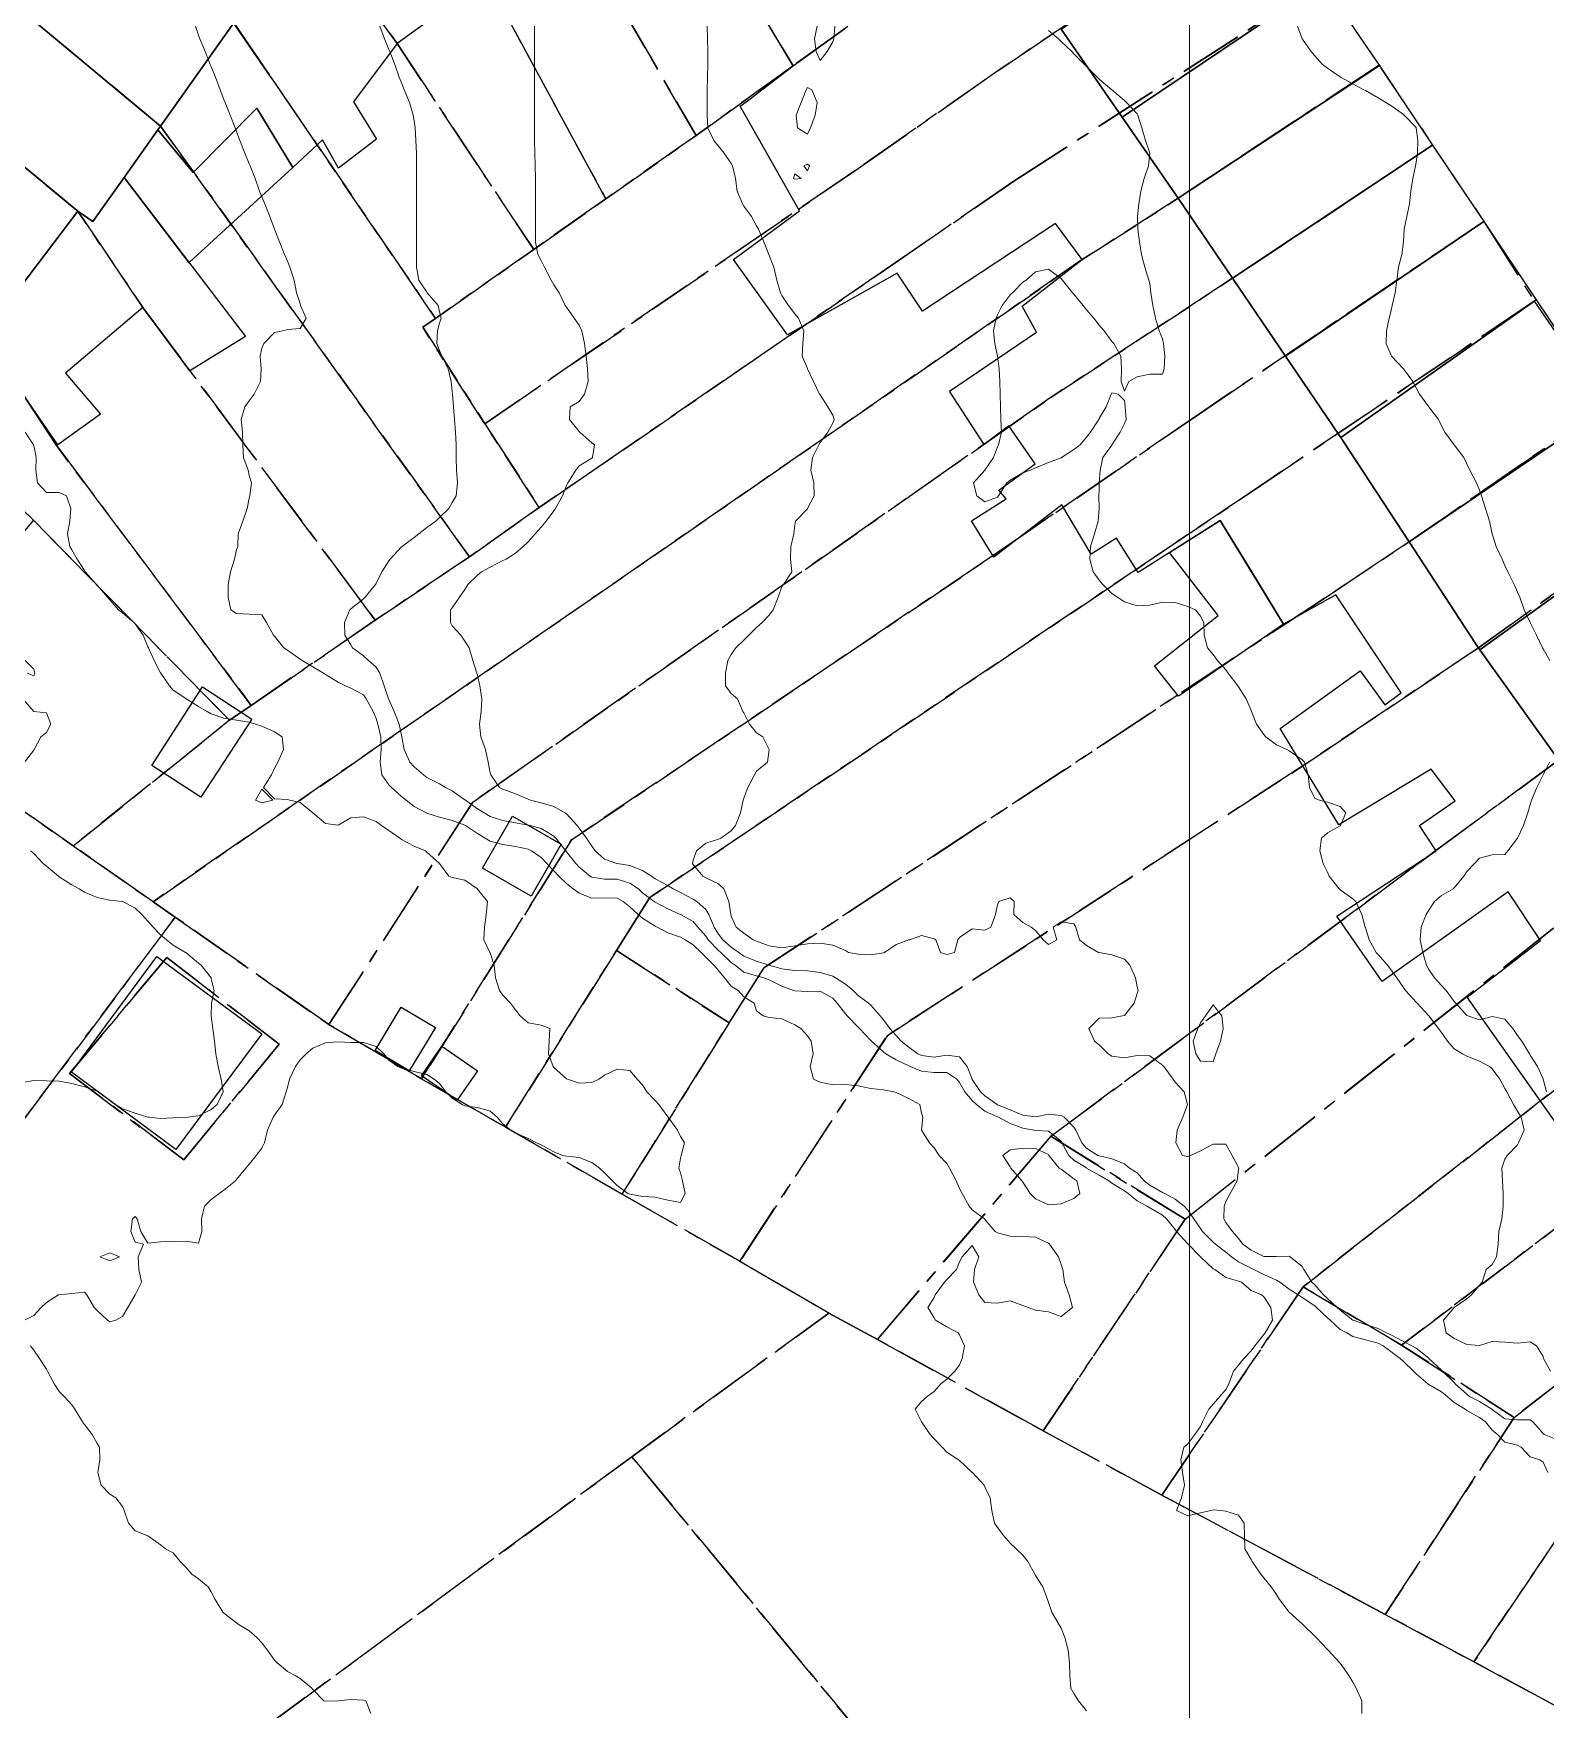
# Model space of a CAD drawing. Header units: centimetres. Extents: x 0 to 642158, y -847 to 649707.
# Drawn here: x 616421.2 to 616480.8, y 621595.9 to 621662 of the extents above; entities that cross this region are included whole.
import ezdxf

# ---------------------------------------------------------------- set-up
doc = ezdxf.new("R2010")
doc.units = ezdxf.units.CM
doc.header["$MEASUREMENT"] = 0
doc.linetypes.add('CENTERX2', pattern=[4, 2.5, -0.5, 0.5, -0.5])
doc.layers.add('MEV_grille', color=254, linetype='Continuous', lineweight=9)
doc.layers.add('WAL_topographie 0.5', color=253, linetype='Continuous', lineweight=20)
doc.layers.add('SPW_batiments', color=7, linetype='Continuous')
doc.layers.add('SPW_parcellaire cadastral', color=7, linetype='CENTERX2', lineweight=25, true_color=0xff0542)

# ---------------------------------------------------------------- blocks, each defined once
blk = doc.blocks.new('*U112')
at = {"layer": 'MEV_grille', "transparency": 33554687}
blk.add_lwpolyline([(0, 1825.476), (0, -1825.476)], dxfattribs=at)
blk = doc.blocks.new('*U113')
at = {"layer": 'MEV_grille', "color": 0, "linetype": 'ByBlock', "lineweight": -2, "transparency": 16777216}
blk.add_blockref('*U112', (1100, 0), dxfattribs=at)

msp = doc.modelspace()

# ---------------------------------------------------------------- linework, layer by layer
at = {"layer": 'SPW_batiments'}
for points in [[(616428.718, 621662.751), (616429.135, 621662.385), (616426.383, 621658.501), (616426.253, 621658.317), (616418.27, 621664.952), (616418.366, 621665.068), (616421.246, 621668.541), (616421.367, 621668.688), (616428.718, 621662.751)], [(616481.289, 621618.975), (616477.763, 621623.99), (616480.656, 621626.225), (616479.371, 621628.142), (616474.406, 621624.607), (616472.622, 621627.174), (616476.538, 621629.757), (616475.888, 621630.757), (616477.288, 621631.724), (616476.338, 621632.974), (616472.705, 621630.774), (616471.284, 621633.104), (616470.388, 621634.574), (616473.537, 621636.841), (616474.521, 621635.507), (616475.154, 621635.974), (616472.587, 621639.841), (616470.52, 621638.69), (616468.02, 621642.773), (616464.787, 621640.723), (616463.937, 621642.073), (616462.937, 621641.44), (616461.787, 621643.389), (616459.104, 621641.322), (616458.22, 621642.755), (616459.587, 621643.622), (616459.304, 621643.972), (616460.737, 621645.005), (616459.686, 621646.505), (616458.719, 621645.772), (616457.353, 621647.872), (616460.786, 621650.189), (616460.213, 621651.223), (616462.586, 621653.055), (616461.535, 621654.472), (616456.286, 621651.022), (616455.286, 621652.522), (616450.969, 621650.088), (616448.836, 621653.054), (616451.436, 621654.971), (616449.107, 621659.096), (616449.34, 621659.274), (616451.185, 621660.688), (616446.826, 621668.012)], [(616472.054, 621663.993), (616464.154, 621658.674), (616461.756, 621662.141), (616469.661, 621667.502), (616472.054, 621663.993)], [(616426.253, 621658.317), (616426.15, 621658.171), (616424.817, 621656.288), (616423.586, 621654.551), (616422.986, 621654.968), (616415.573, 621661.101), (616415.659, 621661.224), (616418.169, 621664.823), (616418.27, 621664.952), (616426.253, 621658.317)], [(616438.835, 621663.937), (616435.585, 621661.569), (616433.852, 621659.269), (616434.768, 621657.802), (616433.269, 621656.661), (616432.635, 621657.769), (616431.469, 621656.686), (616430.052, 621659.019), (616427.536, 621656.485), (616426.15, 621658.171), (616426.253, 621658.317), (616426.383, 621658.501), (616429.135, 621662.385)], [(616474.175, 621660.885), (616474.302, 621660.699), (616466.368, 621655.473), (616464.154, 621658.674), (616472.054, 621663.993), (616474.175, 621660.885)], [(616461.756, 621662.141), (616464.154, 621658.674), (616466.368, 621655.473), (616468.512, 621652.319), (616470.596, 621649.251), (616472.686, 621646.174), (616472.774, 621646.044), (616472.898, 621645.856), (616475.473, 621641.926), (616478.093, 621637.926), (616478.259, 621637.677), (616481.421, 621633.242)], [(616422.986, 621654.968), (616419.736, 621650.684), (616419.031, 621651.271), (616412.176, 621656.722), (616412.268, 621656.841), (616415.435, 621660.923), (616415.573, 621661.101), (616422.986, 621654.968)], [(616474.402, 621660.549), (616476.399, 621657.571), (616468.512, 621652.319), (616466.368, 621655.473), (616474.302, 621660.699), (616474.402, 621660.549)], [(616427.536, 621656.485), (616430.052, 621659.019), (616431.469, 621656.686), (616429.132, 621654.542), (616429.057, 621654.473), (616428.97, 621654.393), (616427.384, 621652.938), (616427.378, 621652.933), (616425.913, 621654.852), (616424.817, 621656.288), (616426.15, 621658.171), (616427.536, 621656.485)], [(616478.419, 621654.558), (616470.596, 621649.251), (616468.512, 621652.319), (616476.399, 621657.571), (616478.419, 621654.558)], [(616429.603, 621650.019), (616427.403, 621648.668), (616425.553, 621651.168), (616422.503, 621648.585), (616423.887, 621646.968), (616422.203, 621645.753), (616420.787, 621647.818), (616418.604, 621645.334), (616421.237, 621642.785), (616419.188, 621640.384), (616416.354, 621642.667), (616414.031, 621644.516), (616416.293, 621647.571), (616418.942, 621651.15), (616419.031, 621651.271), (616419.736, 621650.684), (616422.986, 621654.968), (616423.586, 621654.551), (616424.817, 621656.288), (616429.603, 621650.019)], [(616480.487, 621651.475), (616472.774, 621646.044), (616472.686, 621646.174), (616470.596, 621649.251), (616478.419, 621654.558), (616480.487, 621651.475)], [(616483.317, 621647.256), (616475.473, 621641.926), (616472.898, 621645.856), (616472.774, 621646.044), (616480.487, 621651.475), (616483.317, 621647.256)], [(616485.877, 621643.438), (616486.003, 621643.251), (616478.259, 621637.677), (616478.093, 621637.926), (616475.473, 621641.926), (616483.317, 621647.256), (616485.877, 621643.438)], [(616486.107, 621643.103), (616489.068, 621638.874), (616481.421, 621633.242), (616478.259, 621637.677), (616486.003, 621643.251), (616486.107, 621643.103)], [(616467.947, 621639.025), (616466.024, 621641.507), (616468.02, 621642.773), (616469.545, 621640.283), (616469.929, 621639.657), (616470.52, 621638.691), (616469.011, 621637.654), (616466.376, 621635.845), (616465.431, 621637.045), (616467.059, 621638.326), (616467.947, 621639.025)], [(616429.855, 621634.936), (616427.839, 621631.869), (616425.905, 621633.118), (616427.905, 621636.218), (616429.855, 621634.936)], [(616442.039, 621630.02), (616440.856, 621627.97), (616438.939, 621629.07), (616440.121, 621631.12), (616442.039, 621630.02)], [(616430.24, 621622.536), (616426.857, 621617.986), (616422.74, 621621.035), (616426.106, 621625.585), (616430.24, 621622.536)], [(616437.089, 621622.787), (616436.057, 621621.087), (616434.707, 621621.886), (616435.739, 621623.587), (616437.089, 621622.787)], [(616438.74, 621621.087), (616437.94, 621619.92), (616436.54, 621620.887), (616437.34, 621622.053), (616438.74, 621621.087)]]:
    msp.add_lwpolyline(points, dxfattribs=at)
at = {"layer": 'SPW_parcellaire cadastral'}
for points in [[(616438.784, 621681.084), (616441.239, 621677.102), (616443.943, 621672.822), (616444.756, 621671.474), (616446.274, 621668.916), (616448.698, 621664.841), (616451.185, 621660.687), (616447.364, 621657.944), (616442.57, 621666.191), (616442.414, 621666.447), (616440.701, 621669.257), (616438.983, 621672.075), (616429.575, 621679.328), (616435.232, 621686.718), (616436.734, 621684.302), (616437.435, 621683.227), (616437.99, 621682.354), (616438.784, 621681.084)], [(616426.482, 621675.286), (616429.575, 621679.328), (616438.983, 621672.075), (616440.701, 621669.257), (616442.414, 621666.447), (616442.57, 621666.191), (616447.364, 621657.944), (616443.804, 621655.451), (616437.933, 621666.27), (616436.013, 621667.844), (616426.482, 621675.286)], [(616426.482, 621675.286), (616436.013, 621667.844), (616437.933, 621666.27), (616443.804, 621655.451), (616440.961, 621653.448), (616435.585, 621661.569), (616433.547, 621664.385), (616423.851, 621671.85), (616426.482, 621675.286)], [(616448.698, 621664.841), (616453.508, 621668.106), (616454.984, 621669.103), (616464.194, 621675.345), (616466.884, 621671.572), (616457.437, 621665.209), (616456.587, 621664.576), (616451.185, 621660.687), (616448.698, 621664.841)], [(616437.09, 621650.738), (616432.369, 621657.653), (616430.603, 621660.251), (616429.135, 621662.385), (616421.377, 621668.701), (616423.851, 621671.85), (616433.547, 621664.385), (616435.585, 621661.569), (616440.961, 621653.448), (616437.09, 621650.738)], [(616469.661, 621667.501), (616459.303, 621660.526), (616453.621, 621656.553), (616439.037, 621646.586), (616436.587, 621650.386), (616437.09, 621650.738), (616440.961, 621653.448), (616443.804, 621655.451), (616447.364, 621657.944), (616451.185, 621660.687), (616456.587, 621664.576), (616457.437, 621665.209), (616466.884, 621671.572), (616469.661, 621667.501)], [(616441.18, 621643.282), (616438.426, 621641.344), (616426.254, 621658.316), (616418.42, 621664.827), (616421.377, 621668.701), (616429.135, 621662.385), (616430.603, 621660.251), (616432.369, 621657.653), (616437.09, 621650.738), (616436.587, 621650.386), (616439.037, 621646.586), (616441.18, 621643.282)], [(616441.18, 621643.282), (616439.037, 621646.586), (616453.621, 621656.553), (616459.303, 621660.526), (616469.661, 621667.501), (616472.054, 621663.993), (616459.892, 621656.146), (616455.035, 621652.804), (616441.18, 621643.282)], [(616418.42, 621664.827), (616426.254, 621658.316), (616438.426, 621641.344), (616434.718, 621638.843), (616425.554, 621651.167), (616422.986, 621654.967), (616415.581, 621661.095), (616418.42, 621664.827)], [(616428.968, 621634.897), (616429.829, 621635.487), (616434.718, 621638.843), (616438.426, 621641.344), (616441.18, 621643.282), (616455.035, 621652.804), (616459.892, 621656.146), (616472.054, 621663.993), (616474.285, 621660.723), (616466.369, 621655.472), (616462.586, 621653.055), (616425.96, 621627.746), (616422.811, 621629.948), (616428.968, 621634.897)], [(616415.581, 621661.095), (616422.986, 621654.967), (616425.554, 621651.167), (616434.718, 621638.843), (616429.829, 621635.487), (616422.132, 621645.749), (616420.787, 621647.817), (616419.031, 621651.271), (616412.176, 621656.721), (616415.581, 621661.095)], [(616426.833, 621627.136), (616425.96, 621627.746), (616462.586, 621653.055), (616466.369, 621655.472), (616474.285, 621660.723), (616476.399, 621657.57), (616468.512, 621652.318), (616461.359, 621647.629), (616438.556, 621631.669), (616432.89, 621622.902), (616426.833, 621627.136)], [(616436.543, 621620.771), (616432.89, 621622.902), (616438.556, 621631.669), (616461.359, 621647.629), (616468.512, 621652.318), (616476.399, 621657.57), (616478.42, 621654.558), (616467.203, 621646.982), (616459.071, 621641.389), (616442.456, 621630.187), (616436.543, 621620.771)], [(616428.968, 621634.897), (616421.238, 621642.784), (616418.604, 621645.334), (616416.293, 621647.57), (616409.727, 621653.317), (616412.176, 621656.721), (616419.031, 621651.271), (616420.787, 621647.817), (616422.132, 621645.749), (616429.829, 621635.487), (616428.968, 621634.897)], [(616439.847, 621618.862), (616436.543, 621620.771), (616442.456, 621630.187), (616459.071, 621641.389), (616467.203, 621646.982), (616478.42, 621654.558), (616480.407, 621651.42), (616469.22, 621643.882), (616445.539, 621627.92), (616444.225, 621625.825), (616439.847, 621618.862)], [(616483.23, 621647.298), (616475.473, 621641.925), (616471.923, 621639.571), (616450.039, 621625.138), (616448.665, 621622.972), (616444.225, 621625.825), (616445.539, 621627.92), (616469.22, 621643.882), (616480.407, 621651.42), (616483.23, 621647.298)], [(616428.968, 621634.897), (616422.811, 621629.948), (616402.736, 621643.981), (616403.288, 621644.815), (616406.435, 621649.574), (616413.85, 621644.593), (616416.363, 621642.649), (616419.188, 621640.384), (616421.238, 621642.784), (616428.968, 621634.897)], [(616483.23, 621647.298), (616485.968, 621643.321), (616478.205, 621637.757), (616471.288, 621633.106), (616454.906, 621622.474), (616449.091, 621613.575), (616444.446, 621616.219), (616448.665, 621622.972), (616450.039, 621625.138), (616471.923, 621639.571), (616475.473, 621641.925), (616483.23, 621647.298)], [(616426.833, 621627.136), (616407.103, 621600.815), (616389.354, 621625.385), (616402.736, 621643.981), (616422.811, 621629.948), (616425.96, 621627.746), (616426.833, 621627.136)], [(616461.352, 621618.501), (616454.511, 621610.496), (616452.596, 621611.537), (616449.091, 621613.575), (616454.906, 621622.474), (616471.288, 621633.106), (616478.205, 621637.757), (616485.968, 621643.321), (616489.067, 621638.873), (616481.36, 621633.325), (616476.559, 621629.789), (616473.486, 621627.509), (616461.352, 621618.501)], [(616461.352, 621618.501), (616473.486, 621627.509), (616476.559, 621629.789), (616481.36, 621633.325), (616489.067, 621638.873), (616492.116, 621634.596), (616484.305, 621629.192), (616466.645, 621615.231), (616461.352, 621618.501)], [(616465.726, 621604.361), (616461.049, 621606.893), (616466.645, 621615.231), (616484.305, 621629.192), (616492.116, 621634.596), (616494.704, 621630.824), (616487.253, 621625.059), (616471.291, 621612.573), (616465.726, 621604.361)], [(616471.291, 621612.573), (616487.253, 621625.059), (616494.704, 621630.824), (616497.497, 621626.671), (616489.695, 621621.295), (616485.619, 621618.19), (616475.174, 621610.274), (616471.291, 621612.573)], [(616439.847, 621618.862), (616444.446, 621616.219), (616449.091, 621613.575), (616452.596, 621611.537), (616444.825, 621605.875), (616418.068, 621586.141), (616407.103, 621600.815), (616426.833, 621627.136), (616432.89, 621622.902), (616436.543, 621620.771), (616439.847, 621618.862)], [(616500.016, 621622.989), (616488.966, 621614.685), (616488.251, 621614.103), (616479.608, 621607.424), (616475.174, 621610.274), (616485.619, 621618.19), (616489.695, 621621.295), (616497.497, 621626.671), (616500.016, 621622.989)], [(616439.847, 621618.862), (616444.225, 621625.825), (616448.665, 621622.972), (616444.446, 621616.219), (616439.847, 621618.862)], [(616430.926, 621622.128), (616427.165, 621617.581), (616422.657, 621620.972), (616426.505, 621625.554), (616430.926, 621622.128)], [(616430.926, 621622.128), (616426.505, 621625.554), (616422.657, 621620.972), (616427.165, 621617.581), (616430.926, 621622.128)], [(616474.534, 621599.66), (616479.608, 621607.424), (616488.251, 621614.103), (616488.966, 621614.685), (616500.016, 621622.989), (616502.307, 621619.61), (616494.531, 621613.842), (616491.267, 621611.457), (616488.241, 621609.208), (616483.035, 621605.23), (616482.625, 621604.608), (616478.022, 621597.79), (616474.534, 621599.66)], [(616461.352, 621618.501), (616466.645, 621615.231), (616461.049, 621606.893), (616454.511, 621610.496), (616461.352, 621618.501)], [(616474.534, 621599.66), (616465.726, 621604.361), (616471.291, 621612.573), (616475.174, 621610.274), (616479.608, 621607.424), (616474.534, 621599.66)], [(616505.207, 621556.316), (616467.253, 621578.71), (616444.825, 621605.875), (616452.596, 621611.537), (616454.511, 621610.496)], [(616454.511, 621610.496), (616461.049, 621606.893), (616465.726, 621604.361), (616474.534, 621599.66), (616478.022, 621597.79), (616481.21, 621596.074)], [(616418.068, 621586.141), (616444.825, 621605.875), (616467.253, 621578.71)], [(616485.828, 621603.14), (616481.21, 621596.074), (616478.022, 621597.79), (616482.625, 621604.608), (616483.035, 621605.23), (616485.828, 621603.14)]]:
    msp.add_lwpolyline(points, dxfattribs=at)
at = {"layer": 'WAL_topographie 0.5'}
for points in [[(616427.625, 621662.25), (616427.75, 621661.9), (616427.806, 621661.75), (616428.005, 621661.25), (616428.214, 621660.75), (616428.25, 621660.659), (616428.414, 621660.25), (616428.602, 621659.75), (616428.75, 621659.369), (616428.795, 621659.25), (616428.995, 621658.75), (616429.194, 621658.25), (616429.25, 621658.1), (616429.375, 621657.75), (616429.571, 621657.25), (616429.75, 621656.833), (616429.786, 621656.75), (616429.982, 621656.25), (616430.159, 621655.75), (616430.25, 621655.523), (616430.359, 621655.25), (616430.559, 621654.75), (616430.75, 621654.25), (616430.75, 621654.25), (616430.941, 621653.75), (616431.141, 621653.25), (616431.25, 621652.989), (616431.348, 621652.75), (616431.513, 621652.25), (616431.61, 621651.75), (616431.75, 621651.318), (616431.77, 621651.25), (616431.991, 621650.75), (616431.75, 621650.338), (616431.25, 621650.294), (616431.071, 621650.25), (616430.75, 621650.175), (616430.325, 621649.75), (616430.25, 621649.57), (616430.181, 621649.25), (616430.215, 621648.75), (616430.196, 621648.25), (616429.946, 621647.75), (616429.75, 621647.488), (616429.573, 621647.25), (616429.432, 621646.75), (616429.487, 621646.25), (616429.5, 621645.75), (616429.524, 621645.25), (616429.705, 621644.75), (616429.75, 621644.55), (616429.831, 621644.25), (616429.775, 621643.75), (616429.75, 621643.65), (616429.663, 621643.25), (616429.5, 621642.75), (616429.317, 621642.25), (616429.295, 621641.75), (616429.25, 621641.625), (616429.169, 621641.25), (616429.005, 621640.75), (616428.919, 621640.25), (616428.914, 621639.75), (616429.023, 621639.25), (616429.25, 621639.107), (616429.75, 621639.083), (616430.25, 621639.05), (616430.435, 621638.75), (616430.704, 621638.25), (616430.75, 621638.208), (616431.117, 621637.75), (616431.25, 621637.657), (616431.75, 621637.312), (616431.838, 621637.25), (616432.25, 621637.002), (616432.675, 621636.75), (616432.75, 621636.705), (616433.25, 621636.403), (616433.548, 621636.25), (616433.75, 621636.159), (616434.25, 621635.904), (616434.362, 621635.75), (616434.633, 621635.25), (616434.75, 621634.966), (616434.823, 621634.75), (616434.932, 621634.25), (616434.945, 621633.75), (616434.909, 621633.25), (616434.971, 621632.75), (616435.25, 621632.356), (616435.351, 621632.25), (616435.75, 621631.896), (616435.931, 621631.75), (616436.25, 621631.495), (616436.719, 621631.25), (616436.75, 621631.236), (616437.25, 621631.086), (616437.75, 621630.949), (616438.25, 621630.764), (616438.273, 621630.75), (616438.75, 621630.432), (616439.051, 621630.25), (616439.25, 621630.135), (616439.75, 621629.997), (616440.25, 621629.928), (616440.75, 621629.813), (616440.875, 621629.75), (616441.25, 621629.489), (616441.474, 621629.25), (616441.75, 621628.965), (616441.948, 621628.75), (616442.25, 621628.467), (616442.519, 621628.25), (616442.75, 621628.083), (616443.25, 621627.89), (616443.75, 621627.896), (616444.25, 621627.893), (616444.494, 621627.75), (616444.75, 621627.546), (616445.085, 621627.25), (616445.25, 621627.104), (616445.75, 621626.784), (616445.824, 621626.75), (616446.25, 621626.519), (616446.75, 621626.346), (616446.93, 621626.25), (616447.25, 621626.043), (616447.562, 621625.75), (616447.75, 621625.567), (616448.069, 621625.25), (616448.25, 621625.033), (616448.484, 621624.75), (616448.75, 621624.424), (616449.018, 621624.25), (616449.25, 621624.002), (616449.658, 621623.75), (616449.75, 621623.45), (616450.011, 621623.25), (616450.25, 621623.186), (616450.75, 621623.129), (616451.25, 621622.895), (616451.491, 621622.75), (616451.75, 621622.458), (616451.904, 621622.25), (616451.976, 621621.75), (616451.86, 621621.25), (616451.987, 621620.75), (616452.25, 621620.63), (616452.75, 621620.527), (616453.25, 621620.546), (616453.75, 621620.485), (616454.25, 621620.392), (616454.75, 621620.334), (616455.164, 621620.25), (616455.25, 621620.225), (616455.75, 621619.997), (616456.19, 621619.75), (616456.25, 621619.417), (616456.304, 621619.25), (616456.25, 621618.75), (616456.559, 621618.25), (616456.75, 621618.047), (616456.952, 621617.75), (616457.25, 621617.424), (616457.357, 621617.25), (616457.618, 621616.75), (616457.75, 621616.444), (616457.859, 621616.25), (616458.128, 621615.75), (616458.25, 621615.6), (616458.727, 621615.25), (616458.75, 621615.228), (616459.157, 621614.75), (616459.25, 621614.697), (616459.75, 621614.571), (616460.25, 621614.553), (616460.75, 621614.528), (616461.25, 621614.295), (616461.295, 621614.25), (616461.649, 621613.75), (616461.75, 621613.446), (616461.82, 621613.25), (616461.885, 621612.75), (616462.071, 621612.25), (616462.204, 621611.75), (616461.75, 621611.405), (616461.25, 621611.581), (616460.75, 621611.649), (616460.448, 621611.75), (616460.25, 621611.835), (616459.75, 621612.012), (616459.25, 621611.928), (616458.75, 621611.956), (616458.506, 621612.25), (616458.306, 621612.75), (616458.337, 621613.25), (616458.505, 621613.75), (616458.25, 621614.196), (616457.859, 621613.75), (616457.75, 621613.555), (616457.635, 621613.25), (616457.25, 621612.856), (616457.156, 621612.75), (616456.792, 621612.25), (616456.75, 621612.153), (616456.505, 621611.75), (616456.75, 621611.347), (616456.801, 621611.25), (616457.25, 621610.988), (616457.694, 621610.75), (616457.75, 621610.677), (616457.942, 621610.25), (616457.855, 621609.75), (616457.75, 621609.494), (616457.56, 621609.25), (616457.25, 621608.929), (616457.012, 621608.75), (616456.75, 621608.444), (616456.47, 621608.25), (616456.25, 621608.054), (616456, 621607.75), (616456.25, 621607.25), (616456.25, 621607.25), (616456.594, 621606.75), (616456.75, 621606.583), (616457.067, 621606.25), (616457.25, 621606.057), (616457.71, 621605.75), (616457.75, 621605.719), (616458.25, 621605.258), (616458.259, 621605.25), (616458.714, 621604.75), (616458.75, 621604.687), (616458.96, 621604.25), (616459.017, 621603.75), (616459.125, 621603.25), (616459.25, 621603.089), (616459.494, 621602.75), (616459.75, 621602.464), (616459.984, 621602.25), (616460.25, 621601.992), (616460.436, 621601.75), (616460.715, 621601.25), (616460.75, 621601.196), (616461.028, 621600.75), (616461.212, 621600.25), (616461.25, 621600.135), (616461.385, 621599.75), (616461.682, 621599.25), (616461.75, 621599.114), (616461.895, 621598.75), (616462.032, 621598.25), (616462.083, 621597.75), (616462.099, 621597.25), (616462.141, 621596.75), (616462.25, 621596.541), (616462.444, 621596.25), (616462.75, 621595.857)], [(616434.898, 621662.25), (616435.086, 621661.75), (616435.25, 621661.341), (616435.286, 621661.25), (616435.482, 621660.75), (616435.661, 621660.25), (616435.75, 621660.023), (616435.859, 621659.75), (616436.06, 621659.25), (616436.21, 621658.75), (616436.25, 621658.523), (616436.286, 621658.25), (616436.32, 621657.75), (616436.338, 621657.25), (616436.345, 621656.75), (616436.345, 621656.25), (616436.345, 621655.75), (616436.345, 621655.25), (616436.345, 621654.75), (616436.345, 621654.25), (616436.345, 621653.75), (616436.345, 621653.25), (616436.346, 621652.75), (616436.434, 621652.25), (616436.75, 621651.769), (616436.764, 621651.75), (616437.191, 621651.25), (616437.25, 621651), (616437.308, 621650.75), (616437.25, 621650.545), (616437.167, 621650.25), (616437.14, 621649.75), (616437.25, 621649.474), (616437.347, 621649.25), (616437.594, 621648.75), (616437.712, 621648.25), (616437.75, 621647.861), (616437.76, 621647.75), (616437.799, 621647.25), (616437.838, 621646.75), (616437.881, 621646.25), (616437.907, 621645.75), (616437.909, 621645.25), (616437.923, 621644.75), (616437.957, 621644.25), (616437.902, 621643.75), (616437.75, 621643.475), (616437.613, 621643.25), (616437.25, 621642.895), (616437.099, 621642.75), (616436.75, 621642.502), (616436.429, 621642.25), (616436.25, 621642.104), (616435.774, 621641.75), (616435.75, 621641.73), (616435.3, 621641.25), (616435.25, 621641.185), (616434.978, 621640.75), (616434.75, 621640.287), (616434.729, 621640.25), (616434.322, 621639.75), (616434.25, 621639.687), (616433.75, 621639.294), (616433.71, 621639.25), (616433.51, 621638.75), (616433.523, 621638.25), (616433.75, 621637.872), (616433.821, 621637.75), (616434.25, 621637.439), (616434.449, 621637.25), (616434.75, 621636.991), (616434.892, 621636.75), (616435.073, 621636.25), (616435.235, 621635.75), (616435.25, 621635.712), (616435.466, 621635.25), (616435.663, 621634.75), (616435.75, 621634.318), (616435.765, 621634.25), (616435.852, 621633.75), (616436.085, 621633.25), (616436.25, 621633.062), (616436.615, 621632.75), (616436.75, 621632.649), (616437.25, 621632.388), (616437.488, 621632.25), (616437.75, 621632.123), (616438.25, 621631.765), (616438.267, 621631.75), (616438.75, 621631.414), (616439.015, 621631.25), (616439.25, 621631.108), (616439.75, 621630.95), (616440.25, 621630.86), (616440.75, 621630.768), (616440.827, 621630.75), (616441.25, 621630.638), (616441.75, 621630.332), (616441.83, 621630.25), (616442.225, 621629.75), (616442.25, 621629.719), (616442.617, 621629.25), (616442.75, 621629.111), (616443.194, 621628.75), (616443.25, 621628.719), (616443.75, 621628.636), (616444.25, 621628.631), (616444.75, 621628.481), (616445.088, 621628.25), (616445.25, 621628.1), (616445.714, 621627.75), (616445.75, 621627.724), (616446.25, 621627.47), (616446.732, 621627.25), (616446.75, 621627.242), (616447.25, 621626.962), (616447.433, 621626.75), (616447.75, 621626.395), (616447.844, 621626.25), (616448.25, 621625.825), (616448.334, 621625.75), (616448.75, 621625.358), (616448.9, 621625.25), (616449.25, 621624.977), (616449.75, 621624.829), (616450.029, 621624.75), (616450.25, 621624.667), (616450.75, 621624.421), (616451.209, 621624.25), (616451.25, 621624.229), (616451.75, 621624.208), (616452.25, 621624.222), (616452.75, 621623.945), (616452.927, 621623.75), (616453.25, 621623.331), (616453.32, 621623.25), (616453.75, 621622.806), (616453.805, 621622.75), (616454.25, 621622.282), (616454.28, 621622.25), (616454.75, 621621.826), (616454.848, 621621.75), (616455.25, 621621.517), (616455.75, 621621.274), (616455.807, 621621.25), (616456.25, 621621.072), (616456.75, 621621.018), (616457.25, 621621.019), (616457.636, 621620.75), (616457.75, 621620.626), (616457.958, 621620.25), (616458.25, 621619.909), (616458.42, 621619.75), (616458.75, 621619.496), (616459.25, 621619.264), (616459.279, 621619.25), (616459.75, 621619.007), (616460.25, 621618.822), (616460.685, 621618.75), (616460.75, 621618.737), (616461.25, 621618.711), (616461.75, 621618.308), (616461.783, 621618.25), (616462.063, 621617.75), (616462.25, 621617.567), (616462.75, 621617.253), (616462.757, 621617.25), (616463.25, 621616.976), (616463.637, 621616.75), (616463.75, 621616.65), (616464.25, 621616.359), (616464.399, 621616.25), (616464.75, 621615.957), (616465.151, 621615.75), (616465.25, 621615.688), (616465.75, 621615.394), (616465.912, 621615.25), (616466.25, 621614.825), (616466.308, 621614.75), (616466.75, 621614.27), (616466.768, 621614.25), (616467.25, 621613.752), (616467.252, 621613.75), (616467.75, 621613.282), (616467.812, 621613.25), (616468.25, 621612.938), (616468.75, 621612.791), (616468.862, 621612.75), (616469.25, 621612.419), (616469.653, 621612.25), (616469.75, 621612.174), (616470.027, 621611.75), (616470.093, 621611.25), (616469.794, 621610.75), (616469.75, 621610.689), (616469.388, 621610.25), (616469.25, 621610.047), (616468.962, 621609.75), (616468.75, 621609.488), (616468.546, 621609.25), (616468.367, 621608.75), (616468.25, 621608.529), (616468.006, 621608.25), (616467.75, 621607.944), (616467.574, 621607.75), (616467.332, 621607.25), (616467.25, 621607.06), (616467.026, 621606.75), (616466.75, 621606.386), (616466.592, 621606.25), (616466.479, 621605.75), (616466.543, 621605.25), (616466.613, 621604.75), (616466.5, 621604.25), (616466.307, 621603.75), (616466.75, 621603.543), (616467.25, 621603.656), (616467.65, 621603.75), (616467.75, 621603.782), (616468.05, 621603.75), (616468.25, 621603.732), (616468.75, 621603.573), (616468.968, 621603.25), (616468.978, 621602.75), (616468.994, 621602.25), (616469.25, 621601.824), (616469.289, 621601.75), (616469.625, 621601.25), (616469.75, 621601.102), (616470.037, 621600.75), (616470.25, 621600.439), (616470.358, 621600.25), (616470.75, 621599.75), (616470.75, 621599.75), (616471.25, 621599.292), (616471.295, 621599.25), (616471.75, 621598.803), (616471.807, 621598.75), (616472.25, 621598.27), (616472.279, 621598.25), (616472.737, 621597.75), (616472.75, 621597.734), (616473.094, 621597.25), (616473.25, 621596.991), (616473.391, 621596.75), (616473.609, 621596.25), (616473.614, 621595.75)], [(616441, 621662.25), (616441, 621661.75), (616441, 621661.25), (616441, 621660.75), (616441, 621660.25), (616441, 621659.75), (616441, 621659.25), (616441, 621658.75), (616441, 621658.25), (616441, 621657.75), (616441.009, 621657.25), (616441.026, 621656.75), (616441.036, 621656.25), (616441.036, 621655.75), (616441.036, 621655.25), (616441.036, 621654.75), (616441.036, 621654.25), (616441.039, 621653.75), (616441.131, 621653.25), (616441.25, 621653.018), (616441.383, 621652.75), (616441.657, 621652.25), (616441.75, 621652.058), (616441.968, 621651.75), (616442.205, 621651.25), (616442.25, 621651.174), (616442.561, 621650.75), (616442.75, 621650.476), (616442.853, 621650.25), (616442.959, 621649.75), (616443.024, 621649.25), (616443.085, 621648.75), (616443.106, 621648.25), (616442.963, 621647.75), (616442.75, 621647.464), (616442.393, 621647.25), (616442.368, 621646.75), (616442.75, 621646.282), (616442.777, 621646.25), (616443.25, 621645.833), (616443.359, 621645.75), (616443.285, 621645.25), (616443.25, 621645.23), (616442.75, 621644.929), (616442.618, 621644.75), (616442.306, 621644.25), (616442.25, 621644.15), (616442.093, 621643.75), (616441.826, 621643.25), (616441.75, 621643.153), (616441.449, 621642.75), (616441.25, 621642.507), (616441.02, 621642.25), (616440.75, 621641.935), (616440.553, 621641.75), (616440.25, 621641.489), (616439.872, 621641.25), (616439.75, 621641.195), (616439.25, 621640.932), (616438.902, 621640.75), (616438.75, 621640.612), (616438.368, 621640.25), (616438.25, 621640.057), (616438.032, 621639.75), (616437.75, 621639.333), (616437.686, 621639.25), (616437.68, 621638.75), (616437.75, 621638.625), (616438.096, 621638.25), (616438.25, 621638.015), (616438.423, 621637.75), (616438.559, 621637.25), (616438.725, 621636.75), (616438.75, 621636.673), (616438.845, 621636.25), (616438.917, 621635.75), (616438.894, 621635.25), (616438.827, 621634.75), (616438.883, 621634.25), (616439.057, 621633.75), (616439.161, 621633.25), (616439.25, 621632.833), (616439.27, 621632.75), (616439.615, 621632.25), (616439.75, 621632.182), (616440.25, 621631.998), (616440.75, 621631.79), (616440.842, 621631.75), (616441.25, 621631.647), (616441.75, 621631.501), (616442.186, 621631.25), (616442.25, 621631.208), (616442.671, 621630.75), (616442.75, 621630.64), (616443.05, 621630.25), (616443.25, 621629.931), (616443.391, 621629.75), (616443.75, 621629.423), (616444.244, 621629.25), (616444.25, 621629.249), (616444.75, 621629.177), (616445.25, 621628.972), (616445.604, 621628.75), (616445.75, 621628.656), (616446.25, 621628.387), (616446.464, 621628.25), (616446.75, 621628.113), (616447.25, 621627.843), (616447.394, 621627.75), (616447.75, 621627.44), (616447.866, 621627.25), (616448.079, 621626.75), (616448.25, 621626.475), (616448.417, 621626.25), (616448.75, 621625.956), (616449.048, 621625.75), (616449.25, 621625.607), (616449.75, 621625.407), (616450.229, 621625.25), (616450.25, 621625.244), (616450.75, 621625.099), (616451.25, 621625.036), (616451.75, 621625.026), (616452.25, 621624.963), (616452.75, 621624.807), (616452.855, 621624.75), (616453.25, 621624.492), (616453.562, 621624.25), (616453.75, 621624.045), (616454.159, 621623.75), (616454.25, 621623.665), (616454.624, 621623.25), (616454.75, 621623.097), (616454.999, 621622.75), (616455.25, 621622.478), (616455.445, 621622.25), (616455.75, 621622.01), (616456.109, 621621.75), (616456.25, 621621.686), (616456.75, 621621.626), (616457.25, 621621.706), (616457.75, 621621.63), (616458.054, 621621.25), (616458.242, 621620.75), (616458.25, 621620.735), (616458.581, 621620.25), (616458.75, 621620.092), (616459.232, 621619.75), (616459.25, 621619.74), (616459.75, 621619.548), (616460.25, 621619.333), (616460.75, 621619.268), (616461.25, 621619.378), (616461.75, 621619.319), (616461.877, 621619.25), (616462.25, 621618.859), (616462.336, 621618.75), (616462.572, 621618.25), (616462.75, 621618.037), (616463.207, 621617.75), (616463.25, 621617.734), (616463.75, 621617.608), (616464.25, 621617.412), (616464.452, 621617.25), (616464.75, 621617.058), (616465.021, 621616.75), (616465.25, 621616.574), (616465.75, 621616.293), (616465.836, 621616.25), (616466.25, 621616.031), (616466.61, 621615.75), (616466.75, 621615.589), (616466.984, 621615.25), (616467.25, 621614.874), (616467.33, 621614.75), (616467.75, 621614.33), (616467.838, 621614.25), (616468.25, 621613.937), (616468.466, 621613.75), (616468.75, 621613.558), (616469.25, 621613.301), (616469.357, 621613.25), (616469.75, 621613.058), (616470.25, 621612.828), (616470.381, 621612.75), (616470.75, 621612.471), (616471.098, 621612.25), (616471.25, 621612.152), (616471.75, 621611.818), (616471.825, 621611.75), (616472.25, 621611.348), (616472.359, 621611.25), (616472.75, 621610.89), (616473.011, 621610.75), (616473.25, 621610.609), (616473.75, 621610.476), (616474.25, 621610.351), (616474.452, 621610.25), (616474.75, 621610.016), (616475.124, 621609.75), (616475.25, 621609.629), (616475.651, 621609.25), (616475.75, 621609.143), (616476.208, 621608.75), (616476.25, 621608.723), (616476.75, 621608.425), (616476.967, 621608.25), (616477.25, 621608.013), (616477.677, 621607.75), (616477.75, 621607.695), (616478.25, 621607.414), (616478.48, 621607.25), (616478.75, 621606.927), (616478.95, 621606.75), (616479.25, 621606.454), (616479.75, 621606.334), (616479.893, 621606.25), (616480.25, 621605.864), (616480.628, 621605.75), (616480.75, 621605.655), (616480.94, 621605.25)], [(616447.797, 621662.25), (616447.814, 621661.75), (616447.82, 621661.25), (616447.82, 621660.75), (616447.813, 621660.25), (616447.806, 621659.75), (616447.805, 621659.25), (616447.799, 621658.75), (616447.832, 621658.25), (616448.058, 621657.75), (616448.25, 621657.529), (616448.473, 621657.25), (616448.75, 621656.843), (616448.797, 621656.75), (616448.913, 621656.25), (616448.984, 621655.75), (616449.196, 621655.25), (616449.25, 621655.165), (616449.547, 621654.75), (616449.75, 621654.386), (616449.822, 621654.25), (616450.033, 621653.75), (616450.236, 621653.25), (616450.25, 621653.21), (616450.432, 621652.75), (616450.552, 621652.25), (616450.692, 621651.75), (616450.75, 621651.639), (616451.005, 621651.25), (616451.25, 621650.923), (616451.401, 621650.75), (616451.611, 621650.25), (616451.576, 621649.75), (616451.545, 621649.25), (616451.75, 621648.761), (616451.755, 621648.75), (616451.997, 621648.25), (616452.231, 621647.75), (616452.25, 621647.721), (616452.561, 621647.25), (616452.75, 621646.917), (616452.81, 621646.75), (616452.75, 621646.611), (616452.553, 621646.25), (616452.25, 621645.842), (616452.205, 621645.75), (616451.956, 621645.25), (616451.881, 621644.75), (616452, 621644.25), (616452.022, 621643.75), (616451.758, 621643.25), (616451.75, 621643.235), (616451.279, 621642.75), (616451.25, 621642.583), (616451.214, 621642.25), (616451.096, 621641.75), (616451.083, 621641.25), (616451.14, 621640.75), (616450.807, 621640.25), (616450.75, 621640.167), (616450.601, 621639.75), (616450.404, 621639.25), (616450.25, 621639.036), (616449.964, 621638.75), (616449.75, 621638.552), (616449.442, 621638.25), (616449.25, 621638.054), (616448.934, 621637.75), (616448.75, 621637.485), (616448.619, 621637.25), (616448.528, 621636.75), (616448.523, 621636.25), (616448.75, 621635.956), (616449, 621635.75), (616449.212, 621635.25), (616449.25, 621635.196), (616449.469, 621634.75), (616449.75, 621634.402), (616449.991, 621634.25), (616450.25, 621633.75), (616450.25, 621633.75), (616450.25, 621633.75), (616450.178, 621633.25), (616449.75, 621632.89), (616449.672, 621632.75), (616449.397, 621632.25), (616449.25, 621631.833), (616449.224, 621631.75), (616449.113, 621631.25), (616448.913, 621630.75), (616448.75, 621630.537), (616448.335, 621630.25), (616448.25, 621630.211), (616447.75, 621630.06), (616447.377, 621629.75), (616447.25, 621629.381), (616447.228, 621629.25), (616447.25, 621629.209), (616447.629, 621628.75), (616447.75, 621628.685), (616448.25, 621628.457), (616448.451, 621628.25), (616448.648, 621627.75), (616448.734, 621627.25), (616448.75, 621627.179), (616448.946, 621626.75), (616449.25, 621626.503), (616449.61, 621626.25), (616449.75, 621626.19), (616450.25, 621626.01), (616450.75, 621625.934), (616451.25, 621626.013), (616451.75, 621626.091), (616452.25, 621626.111), (616452.75, 621626.032), (616453.25, 621625.819), (616453.369, 621625.75), (616453.75, 621625.678), (616454.25, 621625.649), (616454.75, 621625.737), (616454.788, 621625.75), (616455.25, 621626.055), (616455.75, 621626.242), (616455.786, 621626.25), (616456.25, 621626.412), (616456.75, 621626.287), (616456.821, 621626.25), (616457, 621625.75), (616457.25, 621625.663), (616457.55, 621625.75), (616457.679, 621626.25), (616457.75, 621626.341), (616458.25, 621626.678), (616458.75, 621626.63), (616458.981, 621626.75), (616459.171, 621627.25), (616459.25, 621627.625), (616459.3, 621627.75), (616459.75, 621627.895), (616459.9, 621627.75), (616459.886, 621627.25), (616460.25, 621626.93), (616460.571, 621626.75), (616460.75, 621626.618), (616461.042, 621626.25), (616461.25, 621626.065), (616461.583, 621626.25), (616461.438, 621626.75), (616461.75, 621626.95), (616462.25, 621626.875), (616462.339, 621626.75), (616462.474, 621626.25), (616462.75, 621626.022), (616463.231, 621625.75), (616463.25, 621625.743), (616463.75, 621625.656), (616464.25, 621625.489), (616464.462, 621625.25), (616464.683, 621624.75), (616464.75, 621624.387), (616464.793, 621624.25), (616464.75, 621624.135), (616464.628, 621623.75), (616464.25, 621623.266), (616464.179, 621623.25), (616463.75, 621623.167), (616463.25, 621623.159), (616462.841, 621622.75), (616463.07, 621622.25), (616463.25, 621622.103), (616463.603, 621621.75), (616463.75, 621621.658), (616464.25, 621621.589), (616464.75, 621621.681), (616465.25, 621621.668), (616465.75, 621621.3), (616465.802, 621621.25), (616466.171, 621620.75), (616466.25, 621620.641), (616466.605, 621620.25), (616466.739, 621619.75), (616466.557, 621619.25), (616466.332, 621618.75), (616466.278, 621618.25), (616466.536, 621617.75), (616466.75, 621617.709), (616466.855, 621617.75), (616467.25, 621617.933), (616467.75, 621618.197), (616468.25, 621618.189), (616468.5, 621617.75), (616468.75, 621617.267), (616468.755, 621617.25), (616468.75, 621617.212), (616468.699, 621616.75), (616468.413, 621616.25), (616468.25, 621615.93), (616468.187, 621615.75), (616468.172, 621615.25), (616468.25, 621615.109), (616468.504, 621614.75), (616468.75, 621614.47), (616468.918, 621614.25), (616469.25, 621614.018), (616469.75, 621613.763), (616470.25, 621613.766), (616470.75, 621613.774), (616470.784, 621613.75), (616471.25, 621613.375), (616471.316, 621613.25), (616471.639, 621612.75), (616471.75, 621612.653), (616472.099, 621612.25), (616472.25, 621612.114), (616472.633, 621611.75), (616472.75, 621611.644), (616473.25, 621611.258), (616473.263, 621611.25), (616473.75, 621611.082), (616474.25, 621610.926), (616474.587, 621610.75), (616474.75, 621610.677), (616475.25, 621610.417), (616475.579, 621610.25), (616475.75, 621610.155), (616476.25, 621609.754), (616476.255, 621609.75), (616476.75, 621609.284), (616476.786, 621609.25), (616477.25, 621608.803), (616477.292, 621608.75), (616477.75, 621608.335), (616477.858, 621608.25), (616478.25, 621608.053), (616478.728, 621607.75), (616478.75, 621607.735), (616479.25, 621607.37), (616479.75, 621607.331), (616480.25, 621607.324), (616480.351, 621607.25), (616480.75, 621606.786), (616480.797, 621606.75), (616481.25, 621606.568)], [(616452.133, 621662.25), (616452.029, 621661.75), (616452.1, 621661.25), (616452.25, 621660.904), (616452.531, 621661.25), (616452.75, 621661.639), (616452.792, 621661.75), (616452.838, 621662.25)], [(616461.25, 621662.078), (616461.646, 621661.75), (616461.75, 621661.654), (616462.17, 621661.25), (616462.25, 621661.17), (616462.67, 621660.75), (616462.75, 621660.67), (616463.17, 621660.25), (616463.25, 621660.17), (616463.75, 621659.75), (616463.75, 621659.75), (616464.25, 621659.33), (616464.333, 621659.25), (616464.75, 621658.796), (616464.778, 621658.75), (616464.939, 621658.25), (616465.083, 621657.75), (616465.25, 621657.25), (616465.25, 621657.25), (616465.25, 621657.25), (616465.2, 621656.75), (616465.025, 621656.25), (616464.9, 621655.75), (616464.811, 621655.25), (616464.761, 621654.75), (616464.781, 621654.25), (616464.848, 621653.75), (616464.927, 621653.25), (616465.053, 621652.75), (616465.215, 621652.25), (616465.25, 621652.107), (616465.296, 621651.75), (616465.372, 621651.25), (616465.474, 621650.75), (616465.625, 621650.25), (616465.75, 621649.938), (616465.783, 621649.75), (616465.836, 621649.25), (616465.815, 621648.75), (616465.75, 621648.536), (616465.25, 621648.544), (616464.75, 621648.437), (616464.417, 621648.25), (616464.25, 621647.875), (616464.125, 621648.25), (616464.135, 621648.75), (616464.112, 621649.25), (616463.838, 621649.75), (616463.75, 621649.822), (616463.45, 621650.25), (616463.25, 621650.464), (616463.045, 621650.75), (616462.75, 621651.079), (616462.622, 621651.25), (616462.25, 621651.687), (616462.205, 621651.75), (616461.804, 621652.25), (616461.75, 621652.306), (616461.25, 621652.679), (616460.75, 621652.569), (616460.373, 621652.25), (616460.25, 621652.166), (616459.834, 621651.75), (616459.75, 621651.663), (616459.436, 621651.25), (616459.25, 621650.882), (616459.188, 621650.75), (616459.083, 621650.25), (616459.136, 621649.75), (616459.25, 621649.25), (616459.25, 621649.25), (616459.309, 621648.75), (616459.34, 621648.25), (616459.354, 621647.75), (616459.359, 621647.25), (616459.383, 621646.75), (616459.4, 621646.25), (616459.286, 621645.75), (616459.25, 621645.674), (616459.094, 621645.25), (616458.75, 621644.756), (616458.744, 621644.75), (616458.302, 621644.25), (616458.437, 621643.75), (616458.75, 621643.508), (616459.25, 621643.691), (616459.288, 621643.75), (616459.607, 621644.25), (616459.75, 621644.36), (616460.25, 621644.647), (616460.544, 621644.75), (616460.75, 621644.854), (616461.25, 621645.057), (616461.75, 621645.243), (616461.769, 621645.25), (616462.25, 621645.575), (616462.509, 621645.75), (616462.75, 621646.059), (616462.91, 621646.25), (616463.234, 621646.75), (616463.25, 621646.786), (616463.533, 621647.25), (616463.733, 621647.75), (616463.75, 621647.8), (616464, 621647.75), (616464.25, 621647.5), (616464.273, 621647.25), (616464.321, 621646.75), (616464.25, 621646.596), (616464.083, 621646.25), (616463.759, 621645.75), (616463.75, 621645.739), (616463.393, 621645.25), (616463.288, 621644.75), (616463.254, 621644.25), (616463.25, 621644), (616463.246, 621643.75), (616463.247, 621643.25), (616463.213, 621642.75), (616463.065, 621642.25), (616462.917, 621641.75), (616462.891, 621641.25), (616463.02, 621640.75), (616463.25, 621640.421), (616463.401, 621640.25), (616463.75, 621639.894), (616463.97, 621639.75), (616464.25, 621639.56), (616464.75, 621639.413), (616465.25, 621639.434), (616465.75, 621639.552), (616466.25, 621639.538), (616466.75, 621639.381), (616467.048, 621639.25), (616467.25, 621639.005), (616467.382, 621638.75), (616467.394, 621638.25), (616467.522, 621637.75), (616467.75, 621637.489), (616467.918, 621637.25), (616468.25, 621636.886), (616468.339, 621636.75), (616468.719, 621636.25), (616468.75, 621636.212), (616469.046, 621635.75), (616469.25, 621635.278), (616469.261, 621635.25), (616469.46, 621634.75), (616469.75, 621634.34), (616469.828, 621634.25), (616470.25, 621633.927), (616470.647, 621633.75), (616470.75, 621633.693), (616471.25, 621633.338), (616471.346, 621633.25), (616471.491, 621632.75), (616471.551, 621632.25), (616471.75, 621631.814), (616471.938, 621631.75), (616472.25, 621631.672), (616472.75, 621631.496), (616472.975, 621631.25), (616472.765, 621630.75), (616472.75, 621630.739), (616472.25, 621630.467), (616472.021, 621630.25), (616471.955, 621629.75), (616472.081, 621629.25), (616472.25, 621628.91), (616472.323, 621628.75), (616472.713, 621628.25), (616472.75, 621628.213), (616473.25, 621627.863), (616473.375, 621627.75), (616473.611, 621627.25), (616473.745, 621626.75), (616473.75, 621626.734), (616473.891, 621626.25), (616474.176, 621625.75), (616474.25, 621625.668), (616474.615, 621625.25), (616474.75, 621625.082), (616474.994, 621624.75), (616475.25, 621624.361), (616475.329, 621624.25), (616475.75, 621623.785), (616475.784, 621623.75), (616476.247, 621623.25), (616476.25, 621623.247), (616476.633, 621622.75), (616476.75, 621622.588), (616476.988, 621622.25), (616477.25, 621621.953), (616477.581, 621621.75), (616477.75, 621621.655), (616478.25, 621621.467), (616478.64, 621621.25), (616478.75, 621621.156), (616479.044, 621620.75), (616479.25, 621620.389), (616479.318, 621620.25), (616479.582, 621619.75), (616479.75, 621619.489), (616479.894, 621619.25), (616480.012, 621618.75), (616479.79, 621618.25), (616479.75, 621618.167), (616479.343, 621617.75), (616479.25, 621617.607), (616479.127, 621617.25), (616479.147, 621616.75), (616479.175, 621616.25), (616479.181, 621615.75), (616479.122, 621615.25), (616479.013, 621614.75), (616478.986, 621614.25), (616478.917, 621613.75), (616478.75, 621613.456), (616478.516, 621613.25), (616478.346, 621612.75), (616478.25, 621612.64), (616477.93, 621612.25), (616477.75, 621612.1), (616477.25, 621611.75), (616477.25, 621611.75), (616476.826, 621611.25), (616476.935, 621610.75), (616477.25, 621610.539), (616477.75, 621610.293), (616478.25, 621610.258), (616478.75, 621610.42), (616479.25, 621610.392), (616479.75, 621610.354), (616480.25, 621610.403), (616480.5, 621610.25), (616480.75, 621609.827), (616480.772, 621609.75), (616481.05, 621609.25)], [(616471.076, 621662.25), (616471.25, 621661.75), (616471.25, 621661.75), (616471.614, 621661.25), (616471.75, 621661.079), (616472.053, 621660.75), (616472.25, 621660.6), (616472.75, 621660.259), (616472.765, 621660.25), (616473.25, 621659.983), (616473.687, 621659.75), (616473.75, 621659.714), (616474.25, 621659.429), (616474.553, 621659.25), (616474.75, 621659.13), (616475.25, 621658.771), (616475.274, 621658.75), (616475.75, 621658.258), (616475.755, 621658.25), (616475.821, 621657.75), (616475.798, 621657.25), (616475.75, 621656.893), (616475.724, 621656.75), (616475.618, 621656.25), (616475.542, 621655.75), (616475.484, 621655.25), (616475.383, 621654.75), (616475.282, 621654.25), (616475.25, 621653.75), (616475.25, 621653.75), (616475.183, 621653.25), (616475.056, 621652.75), (616474.992, 621652.25), (616474.926, 621651.75), (616474.809, 621651.25), (616474.75, 621651), (616474.689, 621650.75), (616474.583, 621650.25), (616474.571, 621649.75), (616474.75, 621649.296), (616474.778, 621649.25), (616475.25, 621648.75), (616475.25, 621648.75), (616475.625, 621648.25), (616475.75, 621648), (616475.875, 621647.75), (616476.25, 621647.25), (616476.25, 621647.25), (616476.625, 621646.75), (616476.75, 621646.5), (616476.875, 621646.25), (616477.25, 621645.75), (616477.25, 621645.75), (616477.625, 621645.25), (616477.75, 621645), (616477.869, 621644.75), (616478.131, 621644.25), (616478.25, 621643.972), (616478.33, 621643.75), (616478.481, 621643.25), (616478.635, 621642.75), (616478.75, 621642.25), (616478.75, 621642.25), (616478.902, 621641.75), (616479.141, 621641.25), (616479.25, 621641), (616479.359, 621640.75), (616479.613, 621640.25), (616479.75, 621639.95), (616479.833, 621639.75), (616480.011, 621639.25), (616480.25, 621638.75), (616480.25, 621638.75), (616480.5, 621638.25), (616480.726, 621637.75), (616480.75, 621637.708), (616481.025, 621637.25)], [(616451.75, 621658), (616451.872, 621658.25), (616452.058, 621658.75), (616452.143, 621659.25), (616451.932, 621659.75), (616451.75, 621659.841), (616451.707, 621659.75), (616451.511, 621659.25), (616451.306, 621658.75), (616451.365, 621658.25), (616451.75, 621658)], [(616451.75, 621656.55), (616451.833, 621656.75), (616451.75, 621656.821), (616451.607, 621656.75), (616451.75, 621656.55)], [(616451.25, 621656.227), (616451.5, 621656.25), (616451.25, 621656.438), (616451.202, 621656.25), (616451.25, 621656.227)], [(616420.909, 621646.25), (616421.245, 621645.75), (616421.25, 621645.733), (616421.355, 621645.25), (616421.34, 621644.75), (616421.405, 621644.25), (616421.75, 621643.878), (616422.25, 621643.878), (616422.54, 621643.75), (616422.718, 621643.25), (616422.671, 621642.75), (616422.586, 621642.25), (616422.67, 621641.75), (616422.75, 621641.621), (616422.965, 621641.25), (616423.25, 621640.796), (616423.282, 621640.75), (616423.726, 621640.25), (616423.75, 621640.226), (616424.159, 621639.75), (616424.25, 621639.645), (616424.595, 621639.25), (616424.75, 621639.131), (616425.194, 621638.75), (616425.25, 621638.695), (616425.561, 621638.25), (616425.75, 621637.794), (616425.772, 621637.75), (616425.999, 621637.25), (616426.25, 621636.764), (616426.259, 621636.75), (616426.604, 621636.25), (616426.75, 621636.085), (616427.25, 621635.754), (616427.258, 621635.75), (616427.75, 621635.438), (616428.09, 621635.25), (616428.25, 621635.154), (616428.75, 621634.976), (616429.25, 621634.898), (616429.75, 621634.818), (616430, 621634.75), (616430.25, 621634.672), (616430.75, 621634.444), (616431.05, 621634.25), (616431.102, 621633.75), (616430.871, 621633.25), (616430.75, 621633.015), (616430.628, 621632.75), (616430.306, 621632.25), (616430.75, 621631.806), (616431.25, 621631.775), (616431.35, 621631.75), (616431.75, 621631.655), (616432.25, 621631.25), (616432.25, 621631.25), (616432.75, 621630.836), (616433.25, 621630.765), (616433.75, 621631.054), (616434.25, 621631.096), (616434.75, 621630.903), (616434.958, 621630.75), (616435.25, 621630.559), (616435.681, 621630.25), (616435.75, 621630.206), (616436.25, 621629.931), (616436.693, 621629.75), (616436.75, 621629.702), (616437.25, 621629.25), (616437.25, 621629.25), (616437.61, 621628.75), (616437.75, 621628.696), (616438.25, 621628.597), (616438.741, 621628.25), (616438.75, 621628.238), (616439.135, 621627.75), (616439.094, 621627.25), (616439.016, 621626.75), (616439, 621626.25), (616439.237, 621625.75), (616439.25, 621625.734), (616439.41, 621625.25), (616439.462, 621624.75), (616439.61, 621624.25), (616439.75, 621624.071), (616440.048, 621623.75), (616440.25, 621623.492), (616440.428, 621623.25), (616440.75, 621622.976), (616441.25, 621622.879), (616441.604, 621622.75), (616441.575, 621622.25), (616441.544, 621621.75), (616441.727, 621621.25), (616441.75, 621621.218), (616442.25, 621620.765), (616442.294, 621620.75), (616442.75, 621620.597), (616443.25, 621620.628), (616443.529, 621620.75), (616443.75, 621620.906), (616444.25, 621621.147), (616444.75, 621621.091), (616445.042, 621620.75), (616445.25, 621620.525), (616445.417, 621620.25), (616445.75, 621619.914), (616445.89, 621619.75), (616446.25, 621619.265), (616446.263, 621619.25), (616446.627, 621618.75), (616446.75, 621618.5), (616446.902, 621618.25), (616446.77, 621617.75), (616446.75, 621617.639), (616446.683, 621617.25), (616446.75, 621617.066), (616446.832, 621616.75), (616446.927, 621616.25), (616446.75, 621615.891), (616446.25, 621615.984), (616445.75, 621616.097), (616445.25, 621616.129), (616444.75, 621616.216), (616444.674, 621616.25), (616444.25, 621616.567), (616444.069, 621616.75), (616443.75, 621617.061), (616443.558, 621617.25), (616443.25, 621617.471), (616442.75, 621617.661), (616442.25, 621617.718), (616442.107, 621617.75), (616441.75, 621617.885), (616441.25, 621618.169), (616441.071, 621618.25), (616440.75, 621618.413), (616440.25, 621618.639), (616440.062, 621618.75), (616439.75, 621618.997), (616439.521, 621619.25), (616439.25, 621619.498), (616438.75, 621619.642), (616438.25, 621619.699), (616438.145, 621619.75), (616437.75, 621620.002), (616437.498, 621620.25), (616437.25, 621620.588), (616437.04, 621620.75), (616436.75, 621620.935), (616436.25, 621621.062), (616435.75, 621621.185), (616435.602, 621621.25), (616435.25, 621621.509), (616435.052, 621621.75), (616434.75, 621622.046), (616434.25, 621622.193), (616433.75, 621622.194), (616433.25, 621622.227), (616432.75, 621622.18), (616432.25, 621621.975), (616431.987, 621621.75), (616431.75, 621621.522), (616431.571, 621621.25), (616431.339, 621620.75), (616431.25, 621620.421), (616431.21, 621620.25), (616431.05, 621619.75), (616430.75, 621619.341), (616430.697, 621619.25), (616430.468, 621618.75), (616430.346, 621618.25), (616430.25, 621618.034), (616430.027, 621617.75), (616429.75, 621617.41), (616429.619, 621617.25), (616429.25, 621616.797), (616429.2, 621616.75), (616428.75, 621616.375), (616428.558, 621616.25), (616428.25, 621616.015), (616427.99, 621615.75), (616427.869, 621615.25), (616427.878, 621614.75), (616427.75, 621614.292), (616427.25, 621614.366), (616426.75, 621614.351), (616426.25, 621614.337), (616425.75, 621614.288), (616425.477, 621614.75), (616425.331, 621615.25), (616425.25, 621615.336), (616425.146, 621615.25), (616425.078, 621614.75), (616425.25, 621614.333), (616425.583, 621614.25), (616425.371, 621613.75), (616425.4, 621613.25), (616425.5, 621612.75), (616425.25, 621612.25), (616425.25, 621612.25), (616424.962, 621611.75), (616424.75, 621611.406), (616424.487, 621611.25), (616424.25, 621611.192), (616424.162, 621611.25), (616423.75, 621611.639), (616423.641, 621611.75), (616423.347, 621612.25), (616423.25, 621612.356), (616422.75, 621612.308), (616422.25, 621612.256), (616422.231, 621612.25), (616421.75, 621611.948), (616421.543, 621611.75), (616421.25, 621611.442), (616420.893, 621611.25)], [(616420.917, 621637.25), (616421.25, 621636.917), (616421.292, 621636.75), (616421.25, 621636.65), (616421, 621636.75)], [(616420.821, 621635.75), (616421.25, 621635.25), (616421.251, 621635.25), (616421.75, 621635.194), (616421.924, 621634.75), (616421.75, 621634.417), (616421.528, 621634.25), (616421.268, 621633.75), (616421.25, 621633.726), (616420.893, 621633.25)], [(616481, 621633.25), (616480.75, 621632.75), (616480.75, 621632.75), (616480.508, 621632.25), (616480.302, 621631.75), (616480.25, 621631.583), (616480.15, 621631.25), (616479.976, 621630.75), (616479.75, 621630.25), (616479.75, 621630.25), (616479.369, 621629.75), (616479.25, 621629.611), (616478.75, 621629.591), (616478.25, 621629.47), (616478.046, 621629.25), (616477.75, 621628.942), (616477.628, 621628.75), (616477.25, 621628.294), (616477.207, 621628.25), (616476.75, 621627.992), (616476.477, 621627.75), (616476.25, 621627.412), (616476.141, 621627.25), (616475.95, 621626.75), (616475.91, 621626.25), (616476.01, 621625.75), (616476.152, 621625.25), (616476.25, 621625.079), (616476.477, 621624.75), (616476.75, 621624.45), (616476.933, 621624.25), (616477.25, 621623.816), (616477.32, 621623.75), (616477.75, 621623.265), (616477.781, 621623.25), (616478.25, 621623.096), (616478.75, 621623.226), (616479.25, 621623.121), (616479.564, 621622.75), (616479.75, 621622.471), (616479.914, 621622.25), (616480.219, 621621.75), (616480.25, 621621.697), (616480.534, 621621.25), (616480.75, 621620.771), (616480.761, 621620.75), (616480.882, 621620.25)], [(616430.25, 621631.65), (616430.679, 621631.75), (616430.25, 621632.179), (616430, 621631.75), (616430.25, 621631.65)], [(616421.123, 621629.75), (616421.25, 621629.654), (616421.626, 621629.25), (616421.75, 621629.153), (616422.223, 621628.75), (616422.25, 621628.729), (616422.75, 621628.415), (616423.044, 621628.25), (616423.25, 621628.124), (616423.75, 621627.912), (616424.25, 621627.81), (616424.75, 621627.757), (616424.766, 621627.75), (616425.25, 621627.489), (616425.512, 621627.25), (616425.75, 621626.984), (616425.964, 621626.75), (616426.25, 621626.447), (616426.488, 621626.25), (616426.75, 621626.035), (616427.233, 621625.75), (616427.25, 621625.74), (616427.75, 621625.33), (616427.847, 621625.25), (616428.243, 621624.75), (616428.25, 621624.712), (616428.359, 621624.25), (616428.259, 621623.75), (616428.25, 621623.25), (616428.309, 621622.75), (616428.377, 621622.25), (616428.436, 621621.75), (616428.523, 621621.25), (616428.636, 621620.75), (616428.719, 621620.25), (616428.485, 621619.75), (616428.25, 621619.552), (616427.75, 621619.313), (616427.333, 621619.25), (616427.25, 621619.242), (616426.75, 621619.224), (616426.25, 621619.198), (616425.8, 621619.25), (616425.75, 621619.258), (616425.25, 621619.42), (616424.75, 621619.579), (616424.481, 621619.75), (616424.25, 621619.925), (616423.802, 621620.25), (616423.75, 621620.281), (616423.25, 621620.457), (616422.75, 621620.584), (616422.25, 621620.677), (616421.75, 621620.694), (616421.25, 621620.696), (616420.75, 621620.615)], [(616467.858, 621621.75), (616467.75, 621621.442), (616467.25, 621621.467), (616467.059, 621621.75), (616466.962, 621622.25), (616467.147, 621622.75), (616467.25, 621622.969), (616467.446, 621623.25), (616467.75, 621623.687), (616468.083, 621623.25), (616468.141, 621622.75), (616468.031, 621622.25), (616467.858, 621621.75)], [(616462.496, 621616.25), (616462.25, 621616.046), (616461.75, 621615.837), (616461.25, 621615.798), (616460.75, 621616.032), (616460.53, 621616.25), (616460.25, 621616.698), (616460.201, 621616.75), (616459.775, 621617.25), (616459.75, 621617.304), (616459.45, 621617.75), (616459.75, 621617.97), (616460.25, 621618.041), (616460.75, 621618.027), (616461.25, 621617.786), (616461.275, 621617.75), (616461.678, 621617.25), (616461.75, 621617.202), (616462.25, 621616.828), (616462.379, 621616.75), (616462.496, 621616.25)], [(616424.25, 621613.591), (616424.639, 621613.75), (616424.25, 621613.909), (616423.861, 621613.75), (616424.25, 621613.591)], [(616421.123, 621610.25), (616421.25, 621610.074), (616421.476, 621609.75), (616421.75, 621609.323), (616421.796, 621609.25), (616422.054, 621608.75), (616422.25, 621608.45), (616422.45, 621608.25), (616422.75, 621607.917), (616422.872, 621607.75), (616423.177, 621607.25), (616423.25, 621607.143), (616423.556, 621606.75), (616423.75, 621606.4), (616423.841, 621606.25), (616423.854, 621605.75), (616423.785, 621605.25), (616423.91, 621604.75), (616424.25, 621604.396), (616424.484, 621604.25), (616424.75, 621603.917), (616424.824, 621603.75), (616424.989, 621603.25), (616425.25, 621602.95), (616425.75, 621602.75), (616425.75, 621602.75), (616426.25, 621602.404), (616426.45, 621602.25), (616426.75, 621602.083), (616427.023, 621601.75), (616427.25, 621601.523), (616427.481, 621601.25), (616427.75, 621601.056), (616428.129, 621600.75), (616428.25, 621600.544), (616428.411, 621600.25), (616428.713, 621599.75), (616428.75, 621599.706), (616429.25, 621599.328), (616429.35, 621599.25), (616429.75, 621599.017), (616430.045, 621598.75), (616430.25, 621598.539), (616430.47, 621598.25), (616430.75, 621597.85), (616430.845, 621597.75), (616431.25, 621597.409), (616431.554, 621597.25), (616431.75, 621597.138), (616432.22, 621596.75), (616432.25, 621596.704), (616432.685, 621596.25), (616432.75, 621596.234), (616433.25, 621596.25), (616433.25, 621596.25), (616433.75, 621596.311), (616434.25, 621596.283), (616434.347, 621596.25), (616434.538, 621595.75)]]:
    msp.add_lwpolyline(points, dxfattribs=at)

# ---------------------------------------------------------------- block references
at = {"layer": 'MEV_grille', "transparency": 33554687}
msp.add_blockref('*U113', (615366.814, 620593.644), dxfattribs=at)

doc.saveas('drawing.dxf')
